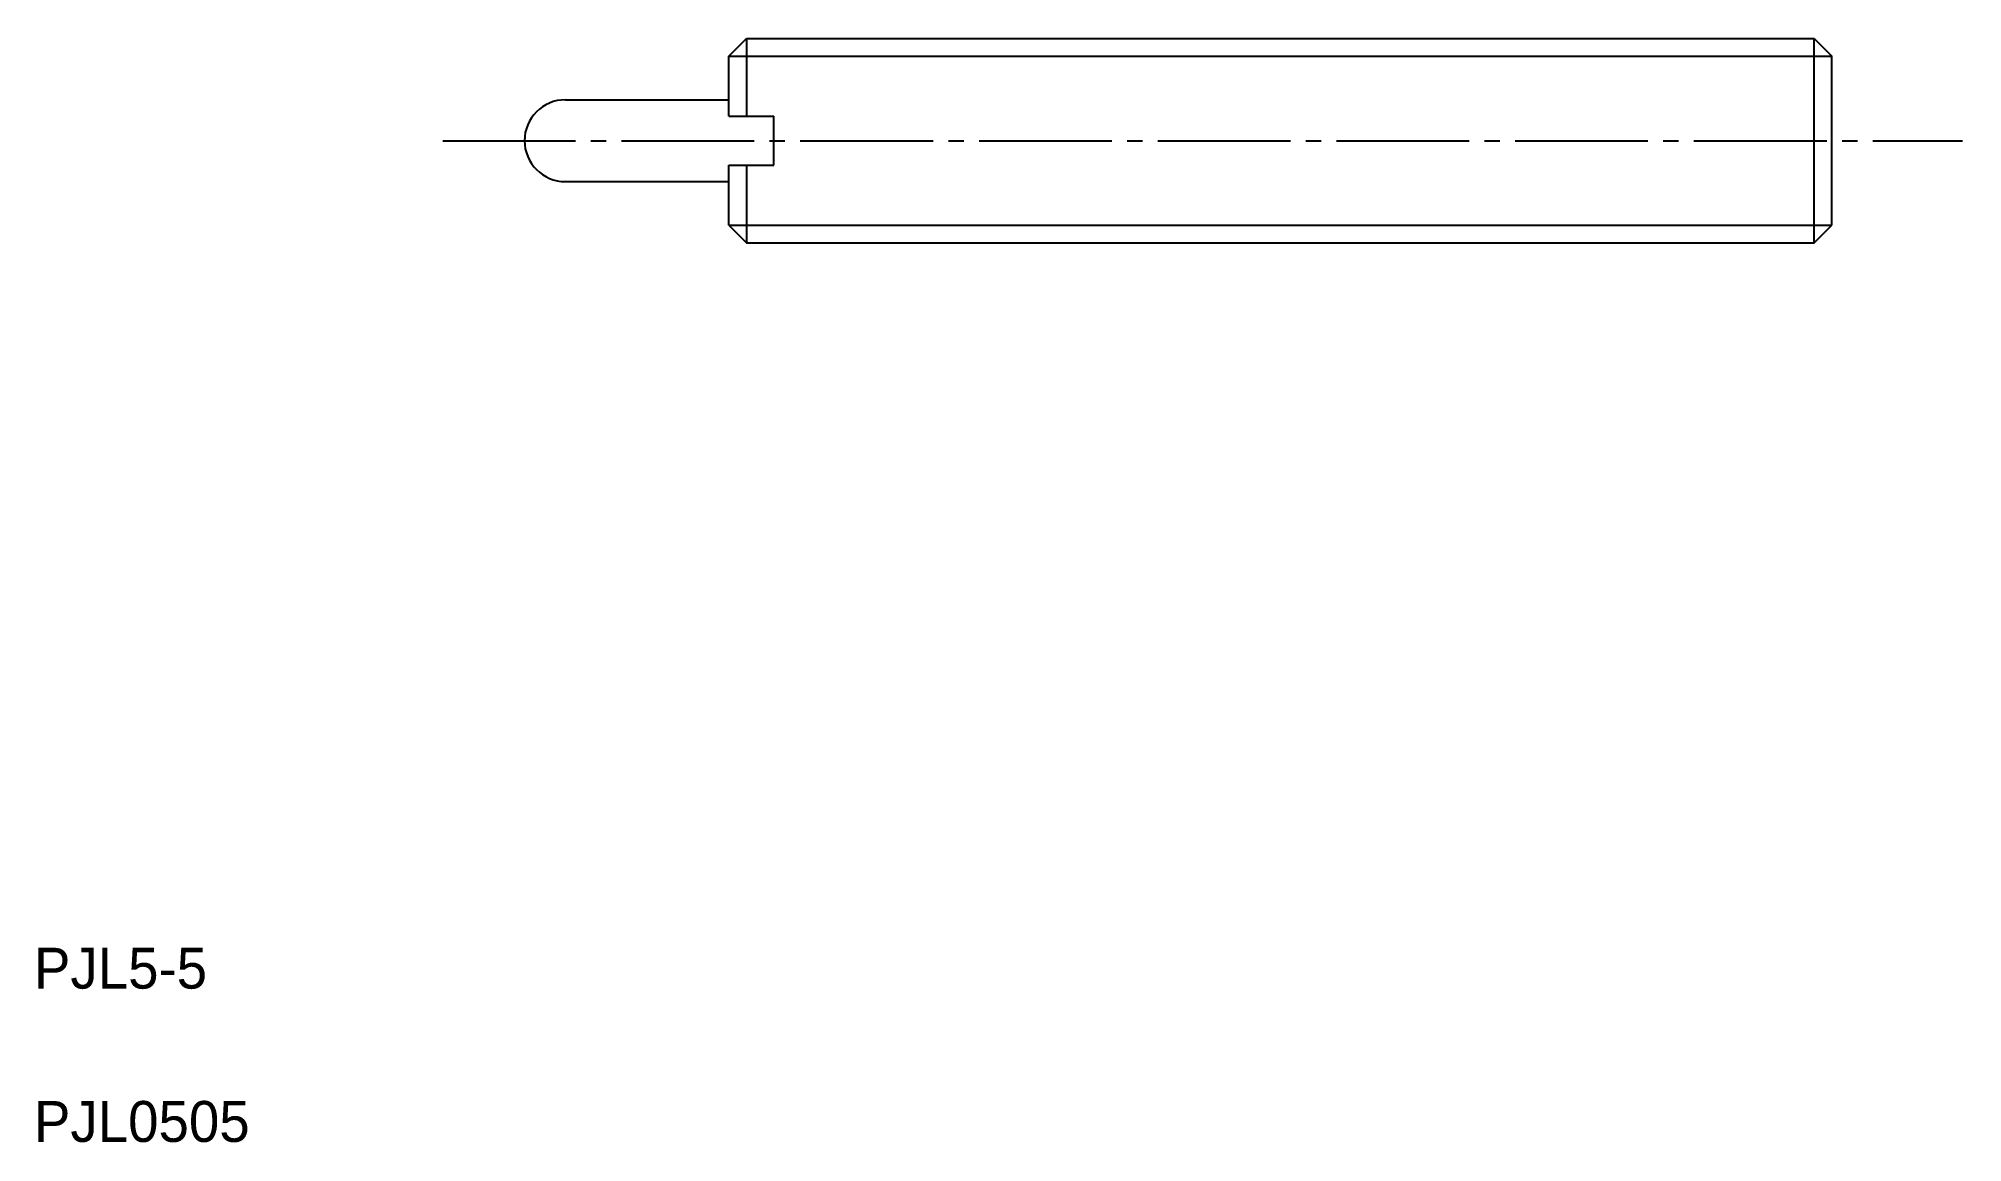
# Model space of a CAD drawing. Extents: x 2.6 to 49.7, y 2.5 to 29.5.
import ezdxf

# ---------------------------------------------------------------- set-up
doc = ezdxf.new("R2010")
doc.units = 0
doc.header["$LTSCALE"] = 0.25
doc.linetypes.add('CENTER', pattern=[17.5, 13, -1.5, 1.5, -1.5])
doc.layers.get('0').update_dxf_attribs({"linetype": 'CONTINUOUS'})
doc.layers.add('CENTER', color=1, linetype='CENTER')

msp = doc.modelspace()

# ---------------------------------------------------------------- linework, layer by layer
for p, q in [((19.506, 29.06), (19.939, 29.493)), ((19.939, 29.493), (46.073, 29.493)), ((19.939, 29.493), (19.939, 27.593)), ((46.073, 24.493), (46.073, 29.493)), ((46.073, 29.493), (46.506, 29.06)), ((19.506, 27.593), (19.506, 29.06)), ((46.506, 24.926), (46.506, 29.06)), ((15.506, 27.993), (19.506, 27.993)), ((16.506, 27.993), (16.506, 27.993)), ((17.506, 27.993), (17.506, 27.993)), ((19.506, 27.593), (20.606, 27.593)), ((20.606, 26.393), (20.606, 27.593)), ((19.506, 26.393), (20.606, 26.393)), ((19.506, 24.926), (19.506, 26.393)), ((19.939, 26.393), (19.939, 24.493)), ((15.506, 25.993), (19.506, 25.993)), ((19.506, 24.926), (19.939, 24.493)), ((19.939, 24.493), (46.073, 24.493)), ((46.073, 24.493), (46.506, 24.926))]:
    msp.add_line(p, q)
at = {"color": 3}
for p, q in [((19.506, 29.06), (46.506, 29.06)), ((19.506, 24.926), (46.506, 24.926))]:
    msp.add_line(p, q, dxfattribs=at)
msp.add_arc((15.506, 26.993), 1, 90, 270)
at = {"layer": 'CENTER', "color": 1, "linetype": 'CENTER'}
msp.add_line((12.506, 26.993), (49.705, 26.993), dxfattribs=at)

# ---------------------------------------------------------------- texts
for s, p in [('PJL5-5', (2.5, 6.25)), ('PJL0505', (2.5, 2.5))]:
    msp.add_text(s, height=1).set_placement(p)

doc.saveas('drawing.dxf')
